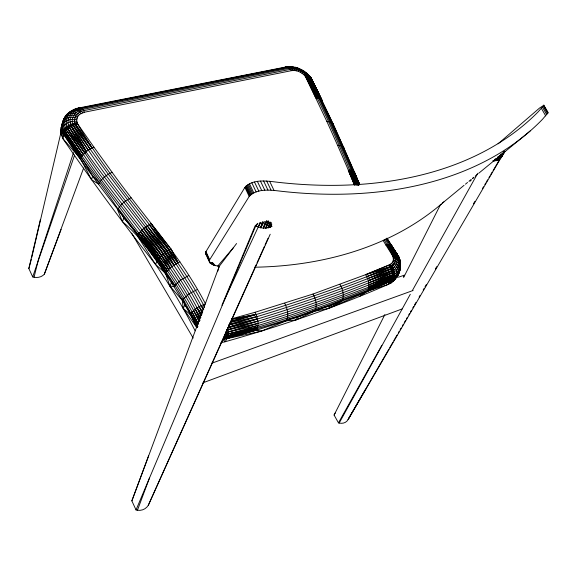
<?xml version="1.0" encoding="UTF-8"?>
<svg xmlns="http://www.w3.org/2000/svg" width="577" height="577" viewBox="0 0 577 577"><rect width="100%" height="100%" fill="white"/><g stroke="black" fill="none" stroke-linecap="round" stroke-linejoin="round"><path stroke-width="0.87" d="M400.51 266.516C400.2 274.01 394.913 281.021 388.371 284.338C335.381 307.469 280.559 326.185 224.915 341.808L221.142 342.637L224.193 338.165L227.929 335.922C284.079 323.473 337.61 301.922 391.047 281.107C397.12 279.008 399.839 272.394 400.51 266.516L398.31 262.723L393.384 259.852L393.009 256.282L384.188 239.498M387.03 238.121L398.967 257.277L400.005 261.54L398.887 257.118L391.069 244.944L388.573 244.525L385.912 245.11L383.215 240.602M195.113 330.801C183.479 307.801 170.237 285.651 155.552 264.468C123.24 223.515 92.183 181.582 62.785 138.487L61.429 135.032C63.008 127.243 61.104 117.758 69.052 112.573C73.329 109.176 81.826 104.531 84.372 112.241L291.5 70.654C296.859 69.774 302.391 72.486 305.622 76.727C325.644 111.231 340.055 148.549 356.283 184.885M79.648 114.361L77.635 116.749C73.741 115.126 68.627 114.253 65.114 117.174C62.59 121.711 63.102 127.25 65.223 131.83C94.592 175.559 127.64 216.62 157.889 259.708C172.444 281.345 187.301 303.17 197.118 327.455C162.31 256.895 105.634 200.767 63.859 134.6C59.337 126.731 63.124 116.806 70.113 111.866L74.476 111.686L79.648 114.361L84.372 112.241M196.973 327.606L190.143 314.436C193.749 309.207 199.7 306.091 205.499 303.87C180.623 255.784 143.413 216.058 112.111 172.314C106.644 174.766 101.227 178.589 98.739 184.222L91.483 179.642L80.636 158.87L62.785 138.487L63.91 134.427L65.345 131.657L64.682 121.718L66.319 116.294L67.971 113.929L70.978 113.236L74.642 113.77L78.508 115.472M393.413 258.388L396.954 259.563L400.171 262.427C400.791 267.822 397.51 272.878 392.692 275.128C339.197 297.775 284.072 316.311 228.196 332.143L225.03 334.653L223.559 339.442L224.915 341.808C228.499 337.913 228.752 332.374 227.626 327.476M400.149 268.262C402.205 259.621 395.75 252.279 391.415 245.42L391.069 244.944L398.245 256.505L400.005 261.54L399.075 257.948L386.857 238.315M223.126 339.5L256.614 330.109C259.462 324.483 257.58 317.696 255.128 312.265L231.254 318.915M322.327 102.374L322.11 100.485L311.241 78.248L308.962 75.371L307.281 75.068L304.815 75.746M359.255 296.592L367.434 291.183L368.746 288.421L369.1 284.75L368.422 280.602L365.717 274.63L313.022 294.032L255.128 312.265M333.254 125.635L333.059 123.774L311.241 78.248L306.82 73.214L303.502 74.419M221.142 342.637L223.559 339.442L256.614 330.109L298.028 316.932L330.787 305.399L367.434 291.183L388.371 284.338C394.509 279.585 393.312 270.692 389.388 264.987L365.717 274.63L390.441 266.754C394.762 265.319 396.327 260.039 394.675 256.065L385.458 239.318M63.6 121.177L63.672 119.569C66.463 113.121 75.198 105.613 81.032 113.438M204.46 306.077L203.421 304.656L204.64 306.971C170.078 240.703 114.181 188.715 77.52 123.774L77.181 122.807C70.142 123.305 62.648 127.524 61.429 135.032L60.823 131.556L60.996 128.152L63.672 119.569L62.165 124.163M354.732 174.189L354.581 172.386L333.059 123.774L330.873 121.891L326.87 121.459L305.622 76.727L306.127 75.284C302.276 71.014 296.297 68.36 290.512 69.319L83.463 110.697C77.159 111.404 72.298 118.465 75.522 124.38L92.01 147.964L93.936 147.164L112.111 172.314M61.429 135.032C59.366 125.288 68.735 120.73 76.828 121.22L77.52 123.774L93.936 147.164M304.447 71.966L304.021 71.36L301.995 73.243M501.961 154.492L501.276 157.225L348.097 419.587A10.336 8.489 45.7 0 1 339.197 423.035L338.468 422.84L334.09 415.058L334.509 414.156A10.357 8.504 46.4 0 1 335.28 413.009M393.384 259.852L392.483 262.441L389.388 264.987L391.87 266.062L365.717 274.63L390.564 264.338C395.065 269.351 397.063 278.208 391.033 282.954L398.238 274.666L393.262 281.093C397.841 276.087 401.974 269.437 400.171 262.427M61.912 125.368L60.823 131.556L62.475 124.033C65.569 119.54 71.793 118.884 76.784 119.663L76.828 121.22M399.075 257.948L400.02 260.501L398.577 256.743L394.675 256.065L387.326 244.735L393.153 256.873L394.978 257.061L395.151 256.029L388.573 244.525C394.019 251.464 402.573 262.896 391.487 269.098C338.454 291.017 283.992 309.222 228.809 324.88M76.784 119.663L77.635 116.749M298.561 71.433L298.749 68.331L295.777 67.394L292.099 66.744L285.024 67.177L288.998 66.615L292.799 66.86L294.032 68.1L294.919 70.538M397.582 275.698L399.096 271.63M217.688 271.334L219.289 266.257L236.577 243.523M31.353 259.203L28.85 268.543L32.701 276.895L34.05 277.241A10.574 8.828 12.6 0 0 44.364 274.14L83.629 168.051M31.749 257.472L61.148 131.7M28.85 268.543L40.426 219.368M34.05 277.241L38.471 259.398L73.524 152.624M256.318 224.554L136.035 509.945L137.434 510.256A11.475 10.934 44.1 0 0 148.361 505.163L270.209 234.24M260.378 222.361L221.936 305.247L255.135 225.838L260.754 227.749L262.297 221.972M60.996 128.152L62.98 121.004C66.088 116.871 72.377 116.727 77.058 118.155M64.206 119.627L65.973 115.761M219.274 266.3L213.526 265.153L209.718 262.708L205.578 253.606L205.693 252.055L244.908 187.388C252.827 178.791 266.697 180.918 277.068 182.188A458.665 294.328 31.1 0 0 538.276 111.736L543.909 105.216L539.502 108.079L498.088 143.81M265.269 221.604L263.336 228.103L260.754 227.749L262.477 222.015M215.473 265.716L212.581 262.759L209.718 262.708L209.379 260.205L249.192 196.454C257.234 187.951 271.075 190.064 281.504 191.29A459.285 296.008 31.3 0 0 542.575 119.215L548.15 112.616L543.743 105.101M266.574 220.883L263.336 228.103L265.802 228.117L268.017 220.904M226.912 338.677L261.28 331.162L286.293 320.819C289.272 315.338 287.332 308.565 284.735 303.314M91.483 179.642L92.717 175.884L65.223 131.83L63.21 130.279L62.525 127.135L61.89 127.647M32.701 276.895L74.621 155.033M272.092 226.271L270.137 227.223L265.802 228.117L268.24 220.904M398.786 273.058L399.479 272.005L397.726 274.371L398.786 273.058L400.135 269.048L399.407 270.202M270.058 222.268L268.161 227.8L270.743 223.169M286.293 320.819L295.763 320.047L314.638 311.219L328.4 308.507L341.671 301.331C344.873 296.124 342.846 289.38 340.004 284.468M264.28 221.467L260.754 227.749L262.723 222.073M270.187 222.253L268.161 227.8L271.031 222.441M219.289 266.257L131.859 500.872L136.035 509.945M60.823 131.556L61.963 128.491M131.859 500.872L148.592 455.844M137.434 510.256L149.429 478.109M44.364 274.14L61.097 229.451M179.93 261.778L177.976 262.686L170.907 248.853L150.936 223.551L143.493 228.535L139.086 233.115L157.867 259.737L165.563 273.354L169.847 285.947L174.117 286.711L174.881 285.471C158.004 263.718 143.897 239.412 122.403 221.662L123.81 218.056C105.656 188.722 83.102 162.245 64.408 133.193L63.21 130.279L62.496 131.138M271.378 224.078L270.137 227.223L271.839 224.085M260.213 222.311L258.272 227.107L260.739 222.455M269.163 222.066L265.802 228.117L268.442 221.691M211.889 264.446L212.581 262.759L210.605 263.624L208.773 259.578M504.76 151.34C502.654 155.639 499.87 161.106 494.244 160.846L494.922 159.274L494.244 160.846L492.801 160.81M260.754 227.749L263.242 222.167M256.267 264.605L148.368 505.163M257.003 262.968L264.36 246.538M265.095 244.9L268.031 238.33M265.802 228.117L268.709 221.676M271.594 224.006L270.137 227.223L271.594 224.193M270.721 222.152L268.161 227.8L270.909 222.47M155.552 264.468C158.055 257.248 164.452 252.293 170.965 248.824L177.976 262.686L170.287 267.829L165.563 273.354L155.552 264.468L137.427 235.87L139.086 233.115C162.397 260.71 181.69 291.428 198.178 323.502M294.739 67.567L295.294 67.314L301.641 69.644L300.328 72.233M266.697 220.89L263.336 228.103L266.978 221.417M498.045 156.735L496.206 160.608L499.062 156.165M131.116 197.781C125.685 200.45 120.341 204.316 117.665 209.898L122.403 221.662M500.468 154.802L497.778 160.146L501.701 154.102M334.09 415.058L384.881 314.544M403.597 277.544L440.619 204.345M501.002 154.001L497.778 160.146L501.615 154.146M257.09 223.905L255.878 226.191L257.912 223.277M197.341 289.495L189.141 293.772L183.104 299.189L184.957 305.024L183.183 308.313L196.872 327.664M503.757 152.263L499.249 159.396L502.113 154.109M500.713 154.73L497.778 160.146L501.204 154.319M339.189 423.042L410.29 294.277M301.374 70.105L301.641 69.644M412.483 290.346L477.749 173.288M498.398 156.684L496.206 160.608L498.362 156.958M338.468 422.84L381.823 345.349M395.844 277.991C398.873 273.044 395.418 266.956 391.639 263.494M504.276 151.664L500.418 158.423L504.68 151.484M314.638 311.219C317.732 305.875 315.742 299.117 313.022 294.032M504.81 151.21L501.276 157.225L504.637 151.419M366.316 388.054L388.884 349.143M389.785 347.592L392.944 342.139M393.846 340.589L397.005 335.136M398.361 332.806L399.262 331.248M400.164 329.691L401.073 328.133M402.421 325.803L403.323 324.245M404.232 322.687L405.581 320.35M406.489 318.8L407.391 317.242M408.74 314.905L409.648 313.347M410.55 311.796L411.451 310.238M412.807 307.902L413.709 306.344M414.611 304.786L415.967 302.456M419.126 297.011L420.027 295.453M423.186 290L424.088 288.45M424.989 286.892L426.345 284.555M435.375 268.99L436.731 266.661M501.276 157.225L504.413 151.845M504.327 151.563L493.104 170.59M494.244 160.846L495.708 158.646M504.529 151.434L500.418 158.423L504.76 151.261M503.988 151.809L499.249 159.396L503.101 152.862M473.45 203.796L474.821 201.481M482.588 188.347L483.504 186.804M484.875 184.489L485.791 182.945M486.707 181.402L487.615 179.858M488.986 177.536L489.902 175.992M490.818 174.449L492.188 172.134M504.522 151.289L501.788 155.913L504.471 151.491M403.503 276.65L404.427 275.128L399.277 276.931L395.202 277.515M499.249 159.396L503.707 152.018M190.143 314.436L183.183 308.313L182.318 300.408L183.104 299.189M396.406 276.693L395 278.806L397.488 275.864M397.805 274.587L398.743 273.181M67.386 114.845L71.736 110.798L79.72 107.776M295.763 320.047L298.028 316.932L315.352 309.964L330.787 305.399L342.421 300.083M330.787 305.399L328.4 308.507L391.047 281.107L396.428 276.96L393.608 279.852M393.153 256.873L393.687 256.174L394.675 256.065M391.033 282.954L394.113 278.806L392.273 278.612C338.944 301.547 283.891 320.343 227.951 335.807L224.684 336.55L227.929 335.922M62.785 138.487L62.648 131.657L63.91 134.427L80.636 158.87L82.1 155.999L65.345 131.657C68.324 127.726 72.774 125.014 77.52 123.774M393.262 281.093L395.663 278.172M217.673 266.134L233.332 247.785M228.175 333.939C284.144 319.261 338.172 298.525 392.324 278.41L397.034 273.924L399.897 269.286L397.827 264.901L393.067 261.215M230.67 322.024C284.894 306.43 338.396 288.442 390.701 267.274L391.87 266.062M470.118 181.207L471.38 179.916M472.635 178.625L473.897 177.334M65.345 131.657L64.134 128.909L65.295 131.729L82.1 155.999L86.362 151.535L92.01 147.964L75.674 124.322L77.181 122.807M225.766 331.991L228.023 329.871C283.898 314.148 339.031 295.684 392.519 273.08C396.082 271.284 399.01 268.031 399.392 263.934C400.452 256.44 394.43 250.952 391.069 244.944L398.418 256.614L399.681 259.542L400.553 264.728M388.371 284.338L393.334 280.033L367.434 291.183M442.494 203.054L464.059 185.318M465.451 184.178L467.536 182.462M468.928 181.315L471.02 179.598M472.412 178.459L473.804 177.312M475.196 176.173L477.28 174.456M478.672 173.309L530.162 130.986M226.602 329.929L257.832 321.144L227.684 327.765C283.451 311.796 338.533 293.404 392.144 271.204C406.468 262.917 392.187 247.843 386.936 238.741M82.619 112.724C80.968 110.495 77.643 107.142 74.801 109.435L78.898 107.964L286.084 66.939L289.914 66.744L291.673 68.007L293.152 70.466M73.842 109.861C66.752 113.251 64.494 122.165 67.725 129.024C106.226 196.771 165.051 250.937 199.159 321.403M391.487 269.098L393.853 269.885L368.422 280.602L394.473 271.868L392.144 271.204M392.273 278.612L396.889 275.532L398.657 273.296C399.176 268.803 395.916 264.901 392.483 262.441M392.692 275.128L394.863 275.647L369.049 286.675L394.632 277.328L392.324 278.41M64.22 118.278L64.631 118.061M394.863 275.647L369.1 284.75L394.812 273.801L392.519 273.08M368.205 289.942L394.113 278.806L368.746 288.421L392.302 278.496M368.422 280.602L393.853 269.885M392.035 270.786L367.729 278.518L392.973 267.93L390.701 267.274M62.056 124.235L62.475 124.033M188.816 275.467L180.789 279.917L174.881 285.471L171.535 282.579L169.847 285.947L182.318 300.408M369.049 286.675L392.62 276.765M392.49 272.849L368.883 282.701L392.685 274.89M390.441 266.754L366.813 276.506L391.343 268.731M202.989 382.782L402.133 308.94M368.746 288.421L391.733 280.004M211.651 363.265L413.103 290.476M228.478 327.231L257.436 318.865L228.838 325.01M227.973 335.713L257.724 327.26L225.03 334.653L227.973 335.713L224.684 336.55M228.442 327.051L257.436 318.865M229.545 324.245L256.837 316.578L229.913 322.529M230.475 321.512L256.065 314.357L231.442 319.333M230.432 321.396L256.065 314.357L231.471 319.391M80.614 107.964C71.404 108.988 65.093 119.136 69.413 127.64C107.344 195.04 165.902 248.709 199.988 318.497M286.978 319.557L298.028 316.932M227.951 335.807L257.27 328.84L224.193 338.165L226.999 338.54M288.096 66.831L289.914 66.744M257.724 327.26L225.03 334.653M224.193 338.165L256.614 330.109L261.28 331.162M257.977 325.406L225.953 332.431L258.013 323.351L226.617 330.058M78.176 108.519L287.202 67.047L289.452 68.252L291.5 70.654M386.078 238.575L396.565 256.051L397.935 257.984L397.344 256.166L390.47 244.634L398.974 258.698L393.009 256.282L385.912 245.11M318.778 94.325L322.348 101.379L310.953 77.859L308.883 76.741L305.622 76.727L315.98 98.133L319.932 98.573L322.11 100.485L311.364 78.472L309.438 75.868L311.645 80.203M326.87 121.459L337.639 145.44C340.041 145.245 343.647 145.685 344.101 148.599L332.568 123.002M441.578 204.547L440.929 204.345M295.294 67.314L296.47 68.533L296.737 70.863M292.099 66.744L292.799 66.86M291.371 66.961L293.051 67.264M359.659 184.575L354.098 171.636L352.381 170.554L349.813 170.107L355.396 184.892M359.24 184.654L331.84 122.367L309.892 77.08C305.009 70.502 296.607 66.131 288.334 67.487L81.559 108.526C74.26 109.464 67.971 116.951 70.719 124.343L73.091 125.404L108.274 174.254L175.971 263.783L193.216 291.335L203.356 309.539M65.389 127.589L66.485 130.258L83.283 154.485L66.413 130.337L65.389 127.589L67.725 129.024L84.718 152.984L67.913 128.859L66.932 126.363L69.413 127.64L86.362 151.535L71.086 126.514L68.728 125.267L69.629 127.481C110.676 192.148 166.154 247.028 201.106 315.554M301.583 69.723L304.497 71.49M304.353 71.281L307.144 73.553L311.421 78.587L309.438 75.868L311.364 78.472M305.839 73.055L307.238 74.144M357.718 185.066C341.634 148.614 326.445 111.7 307.541 76.582L306.127 75.284L306.192 76.647L317.444 98.104L306.127 75.284L317.444 98.104M310.628 78.479L311.645 79.453L309.654 76.59L311.623 79.309L322.348 101.379L311.594 79.15M395.151 256.029L396.594 257.436L396.565 256.051M358.483 184.575C342.623 148.253 327.375 111.57 308.507 76.669C304.288 70.769 296.708 67.083 289.452 68.252L82.518 109.45C74.931 110.322 70.199 118.372 73.091 125.404C110.633 191.42 167.618 244.367 202.094 312.301M206.941 255.532L205.578 253.606M92.717 175.884L99.345 182.851M123.81 218.056L138.105 234.558L157.867 259.737L166.306 272.092L158.812 258.431L139.086 233.115M310.953 77.859L308.962 75.371L309.892 77.08M169.09 249.827L149.082 224.547L175.971 263.783L168.571 250.137M167.164 251.017L147.178 225.737L173.98 265.038L166.818 251.255M164.871 252.647L172.069 266.394L145.296 227.078L165.253 252.358M163.414 253.808L143.493 228.535L170.287 267.829L163.212 253.981M161.683 255.337L141.819 230.057L168.708 269.286L161.488 255.524M158.891 258.33L140.341 231.601L160.182 256.844M145.296 227.078L165.101 252.474L173.98 265.038M333.29 124.661L310.772 77.664L308.962 75.371L320.884 99.064L308.962 75.371L310.592 77.513L320.884 99.064L309.676 76.979L308.233 75.097L308.507 76.669L318.778 98.249L307.137 76.582M118.307 208.557L138.105 234.558L157.218 260.876M92.01 147.964L74.945 124.589L72.832 123.608L73.481 125.216L90.07 148.989L74.945 124.589L75.01 123.089L75.674 124.322M184.957 305.024L198.264 324.476M200.955 315.662L197.125 307.974L201.842 314.552M200.919 317.393L195.228 309.279L199.851 318.605M202.751 311.876L199.166 306.74L202.397 313.167M71.086 126.514L70.719 124.343L71.498 126.269L88.166 150.186M140.341 231.601L167.366 270.721L158.812 258.431M197.125 307.974L201.719 314.631M200.132 320.293L193.533 310.621L199.087 321.468M203.768 309.294L201.286 305.622L203.227 309.618M397.344 256.166L389.634 244.489L395.872 256.015M398.245 256.505L390.47 244.634L397.582 256.231L397.935 257.984L389.634 244.489L396.594 257.436L395.324 256.022L388.573 244.525M399.068 257.71L391.415 245.42L398.887 257.118L399.681 259.542L398.577 256.743M307.281 75.068L318.778 98.249L307.281 75.068L307.541 76.582M392.374 247.519L391.502 246.047L399.075 257.84L400.02 260.501M393.254 248.99L394.134 250.461M395.014 251.933L396.334 254.14M71.498 126.269L86.362 151.535L71.317 126.37L70.719 124.343M131.657 233.122L193.194 338.072M543.758 105.627L548.006 113.042M543.289 106.312L547.544 113.748M542.51 107.257L546.772 114.708M541.442 108.433L545.712 115.898M393.687 256.174L387.326 244.735L394.978 257.061M397.69 256.267L398.974 258.698M192.091 311.955L198.048 323.639M312.438 81.768L314.422 85.692M319.932 98.573L308.233 75.097L319.932 98.573L309.676 76.979M310.592 77.513L321.62 99.706L311.241 78.248M269.639 181.279L274.025 190.403M266.668 181.012L271.053 190.143M263.581 180.954L267.959 190.085M260.465 181.106L264.829 190.244M257.407 181.481L261.763 190.612M254.5 182.051L258.842 191.182M251.832 182.822L256.166 191.946M249.473 183.767L253.793 192.877M248.442 184.294L252.755 193.403M247.504 184.864L251.81 193.959M246.675 185.462L250.981 194.543M245.968 186.082L250.259 195.163M245.376 186.724L249.661 195.798M244.908 187.388L249.192 196.454M203.421 304.656L204.532 307.029M205.953 251.536L209.639 259.693M205.693 252.055L209.379 260.205M205.542 252.575L209.227 260.71M356.398 184.892L349.813 170.107L355.93 184.878M358.194 185.188L352.381 170.554L358.706 184.957M354.783 184.9L337.639 145.44M356.139 177.413L357.192 179.836M357.899 181.445L358.952 183.868M343.394 146.969L359.514 184.539M359.421 184.568L354.098 171.636L359.594 184.597M354.581 172.386L359.521 184.597L354.098 171.636M359.132 184.892L353.362 171.023L358.981 184.813M352.381 170.554L358.505 185.267M357.314 184.986L351.191 170.244L356.954 184.95M212.581 262.759L213.526 265.153M398.916 258.734L400.005 261.54M398.923 257.198L399.681 259.542L398.967 257.277M443.85 201.863A403.806 284.641 29.9 0 1 254.407 267.223M348.551 418.599L348.097 419.587L365.868 388.826L348.551 418.599M81.213 157.478L63.91 134.427L63.21 130.279L64.422 133.164L81.213 157.478M169.212 249.754L150.936 223.551L177.976 262.686L169.212 249.754M197.81 326.387L190.951 313.239L197.796 326.409M354.429 184.928L348.277 170.136L354.401 184.936"/></g></svg>
